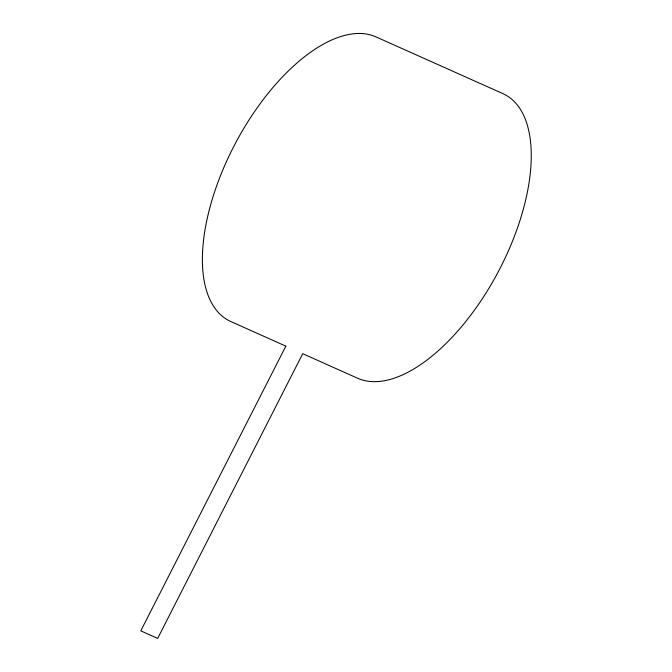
<?xml version="1.0" encoding="UTF-8"?>
<svg xmlns="http://www.w3.org/2000/svg" width="672" height="672" viewBox="0 0 672 672"><rect width="100%" height="100%" fill="white"/><g stroke="black" fill="none" stroke-linecap="round" stroke-linejoin="round"><path stroke-width="1.01" d="M285.844 346.147L140.784 630.848L157.676 638.4L302.736 353.699L357.63 378.244A159.827 76.969 -62.1 0 0 500.548 267.364A159.827 76.969 -62.1 0 0 502.698 93.542L376.009 36.893A159.827 76.969 -62.1 0 0 233.1 147.773A159.827 76.969 -62.1 0 0 230.95 321.594L285.844 346.147"/></g></svg>
